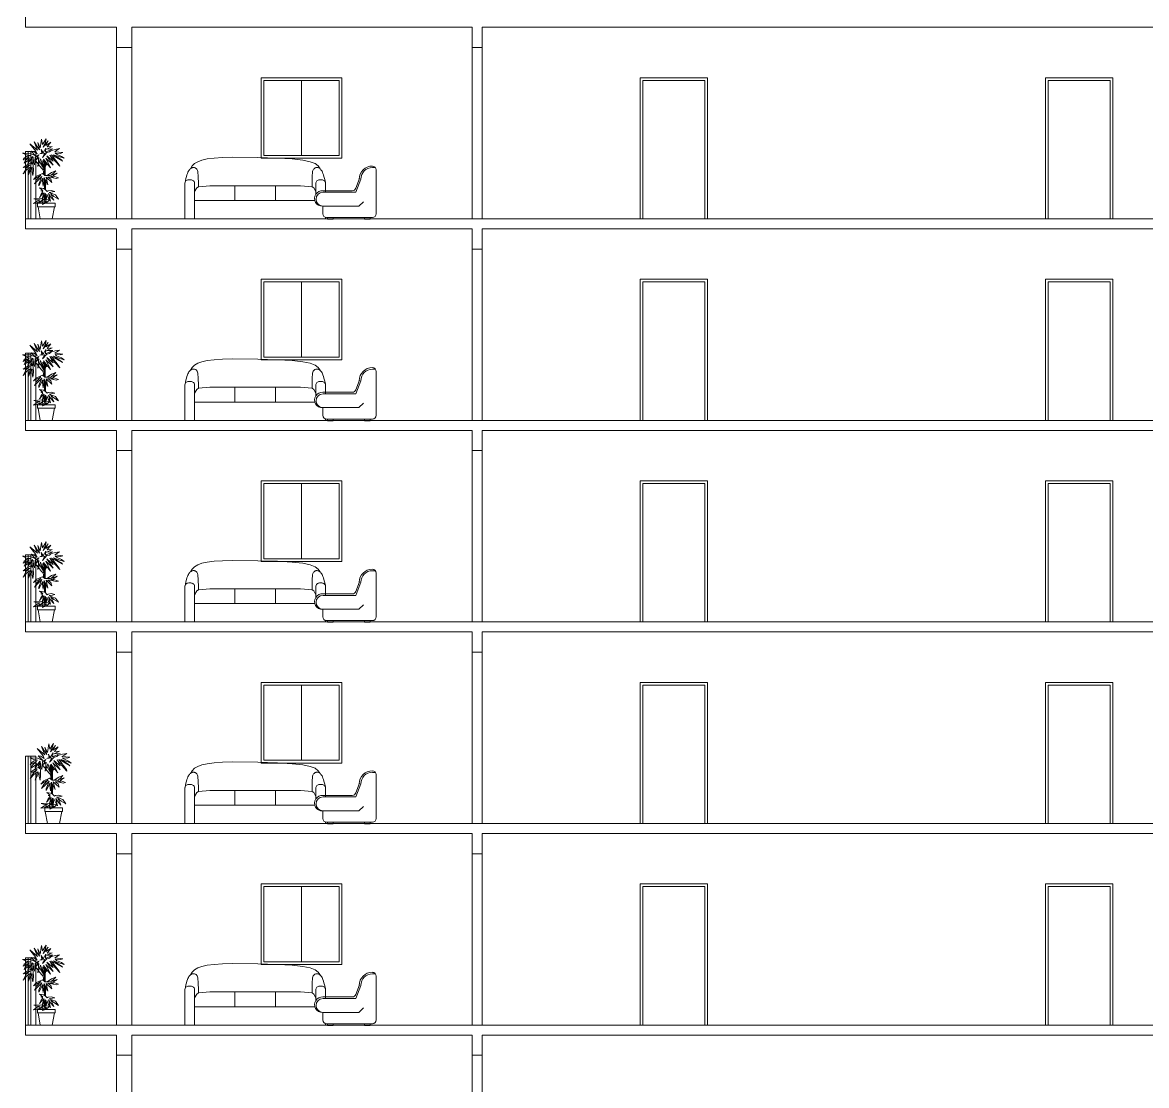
# Model space of a CAD drawing. Header units: inches. Extents: x 1090 to 1325, y 2 to 154.
# Drawn here: x 1228.19 to 1244.92, y 122.31 to 138.13 of the extents above; entities that cross this region are included whole.
import ezdxf

# ---------------------------------------------------------------- set-up
doc = ezdxf.new("R2010")
doc.units = ezdxf.units.IN
doc.header["$MEASUREMENT"] = 0
for name, color, linetype, lineweight in [('elev 1', 252, 'Continuous', 9), ('FUR', 250, 'Continuous', 9), ('walls', 250, 'Continuous', 18)]:
    doc.layers.add(name, color=color, linetype=linetype, lineweight=lineweight)
doc.layers.add('TREE', color=104, linetype='Continuous', lineweight=5, transparency=0.2)

msp = doc.modelspace()

# ---------------------------------------------------------------- linework, layer by layer
at = {"layer": 'elev 1'}
for p, q in [((1232.345, 137.273), (1232.345, 136.153)), ((1228.276, 136.213), (1228.276, 135.213)), ((1228.316, 136.213), (1228.316, 135.213)), ((1232.345, 134.273), (1232.345, 133.153)), ((1228.276, 133.213), (1228.276, 132.213)), ((1228.316, 133.213), (1228.316, 132.213)), ((1232.345, 131.273), (1232.345, 130.153)), ((1228.276, 130.213), (1228.276, 129.213)), ((1228.316, 130.213), (1228.316, 129.213)), ((1232.345, 128.273), (1232.345, 127.153)), ((1228.276, 127.213), (1228.276, 126.213)), ((1228.316, 127.213), (1228.316, 126.213)), ((1232.345, 125.273), (1232.345, 124.153)), ((1228.276, 124.213), (1228.276, 123.213)), ((1228.316, 124.213), (1228.316, 123.213))]:
    msp.add_line(p, q, dxfattribs=at)
for points in [[(1231.745, 136.113), (1231.745, 137.313), (1232.945, 137.313), (1232.945, 136.113)], [(1231.785, 136.153), (1231.785, 137.273), (1232.905, 137.273), (1232.905, 136.153)], [(1231.745, 133.113), (1231.745, 134.313), (1232.945, 134.313), (1232.945, 133.113)], [(1231.785, 133.153), (1231.785, 134.273), (1232.905, 134.273), (1232.905, 133.153)], [(1231.745, 130.113), (1231.745, 131.313), (1232.945, 131.313), (1232.945, 130.113)], [(1231.785, 130.153), (1231.785, 131.273), (1232.905, 131.273), (1232.905, 130.153)], [(1231.745, 127.113), (1231.745, 128.313), (1232.945, 128.313), (1232.945, 127.113)], [(1231.785, 127.153), (1231.785, 128.273), (1232.905, 128.273), (1232.905, 127.153)], [(1231.745, 124.113), (1231.745, 125.313), (1232.945, 125.313), (1232.945, 124.113)], [(1231.785, 124.153), (1231.785, 125.273), (1232.905, 125.273), (1232.905, 124.153)]]:
    msp.add_lwpolyline(points, close=True, dxfattribs=at)
for points in [[(1237.386, 135.213), (1237.386, 137.313), (1238.386, 137.313), (1238.386, 135.213)], [(1237.426, 135.213), (1237.426, 137.273), (1238.346, 137.273), (1238.346, 135.213)], [(1243.419, 135.213), (1243.419, 137.313), (1244.419, 137.313), (1244.419, 135.213)], [(1243.459, 135.213), (1243.459, 137.273), (1244.379, 137.273), (1244.379, 135.213)], [(1237.386, 132.213), (1237.386, 134.313), (1238.386, 134.313), (1238.386, 132.213)], [(1237.426, 132.213), (1237.426, 134.273), (1238.346, 134.273), (1238.346, 132.213)], [(1243.419, 132.213), (1243.419, 134.313), (1244.419, 134.313), (1244.419, 132.213)], [(1243.459, 132.213), (1243.459, 134.273), (1244.379, 134.273), (1244.379, 132.213)], [(1237.386, 129.213), (1237.386, 131.313), (1238.386, 131.313), (1238.386, 129.213)], [(1243.419, 129.213), (1243.419, 131.313), (1244.419, 131.313), (1244.419, 129.213)], [(1237.426, 129.213), (1237.426, 131.273), (1238.346, 131.273), (1238.346, 129.213)], [(1243.459, 129.213), (1243.459, 131.273), (1244.379, 131.273), (1244.379, 129.213)], [(1237.386, 126.213), (1237.386, 128.313), (1238.386, 128.313), (1238.386, 126.213)], [(1243.419, 126.213), (1243.419, 128.313), (1244.419, 128.313), (1244.419, 126.213)], [(1237.426, 126.213), (1237.426, 128.273), (1238.346, 128.273), (1238.346, 126.213)], [(1243.459, 126.213), (1243.459, 128.273), (1244.379, 128.273), (1244.379, 126.213)], [(1237.386, 123.213), (1237.386, 125.313), (1238.386, 125.313), (1238.386, 123.213)], [(1243.419, 123.213), (1243.419, 125.313), (1244.419, 125.313), (1244.419, 123.213)], [(1237.426, 123.213), (1237.426, 125.273), (1238.346, 125.273), (1238.346, 123.213)], [(1243.459, 123.213), (1243.459, 125.273), (1244.379, 125.273), (1244.379, 123.213)]]:
    msp.add_lwpolyline(points, dxfattribs=at)
at = {"layer": 'FUR'}
for p, q in [((1233.4, 135.974), (1233.446, 135.974)), ((1233.457, 135.289), (1233.457, 135.94)), ((1233.154, 135.668), (1233.207, 135.811)), ((1233.156, 135.608), (1233.228, 135.803)), ((1232.666, 135.631), (1233.1, 135.631)), ((1232.666, 135.608), (1233.156, 135.608)), ((1232.662, 135.402), (1232.662, 135.289)), ((1232.666, 135.402), (1233.199, 135.402)), ((1233.199, 135.402), (1233.271, 135.467)), ((1232.72, 135.232), (1233.4, 135.232)), ((1232.731, 135.232), (1232.731, 135.207)), ((1232.731, 135.207), (1232.817, 135.207)), ((1232.817, 135.232), (1232.817, 135.207)), ((1233.283, 135.232), (1233.283, 135.207)), ((1233.283, 135.207), (1233.369, 135.207)), ((1233.369, 135.232), (1233.369, 135.207)), ((1233.4, 132.974), (1233.446, 132.974)), ((1233.457, 132.289), (1233.457, 132.94)), ((1233.154, 132.668), (1233.207, 132.811)), ((1233.156, 132.608), (1233.228, 132.803)), ((1232.666, 132.631), (1233.1, 132.631)), ((1232.666, 132.608), (1233.156, 132.608)), ((1232.662, 132.402), (1232.662, 132.289)), ((1232.666, 132.402), (1233.199, 132.402)), ((1233.199, 132.402), (1233.271, 132.467)), ((1232.72, 132.232), (1233.4, 132.232)), ((1232.731, 132.232), (1232.731, 132.207)), ((1232.731, 132.207), (1232.817, 132.207)), ((1232.817, 132.232), (1232.817, 132.207)), ((1233.283, 132.232), (1233.283, 132.207)), ((1233.283, 132.207), (1233.369, 132.207)), ((1233.369, 132.232), (1233.369, 132.207)), ((1233.4, 129.974), (1233.446, 129.974)), ((1233.154, 129.668), (1233.207, 129.811)), ((1233.156, 129.608), (1233.228, 129.803)), ((1233.457, 129.289), (1233.457, 129.94)), ((1232.666, 129.631), (1233.1, 129.631)), ((1232.666, 129.608), (1233.156, 129.608)), ((1233.199, 129.402), (1233.271, 129.467)), ((1232.662, 129.402), (1232.662, 129.289)), ((1232.666, 129.402), (1233.199, 129.402)), ((1232.72, 129.232), (1233.4, 129.232)), ((1232.731, 129.232), (1232.731, 129.207)), ((1232.731, 129.207), (1232.817, 129.207)), ((1232.817, 129.232), (1232.817, 129.207)), ((1233.283, 129.232), (1233.283, 129.207)), ((1233.283, 129.207), (1233.369, 129.207)), ((1233.369, 129.232), (1233.369, 129.207)), ((1233.4, 126.974), (1233.446, 126.974)), ((1233.154, 126.668), (1233.207, 126.811)), ((1233.156, 126.608), (1233.228, 126.803)), ((1233.457, 126.289), (1233.457, 126.94)), ((1232.666, 126.631), (1233.1, 126.631)), ((1232.666, 126.608), (1233.156, 126.608)), ((1233.199, 126.402), (1233.271, 126.467)), ((1232.662, 126.402), (1232.662, 126.289)), ((1232.666, 126.402), (1233.199, 126.402)), ((1232.72, 126.232), (1233.4, 126.232)), ((1232.731, 126.232), (1232.731, 126.207)), ((1232.731, 126.207), (1232.817, 126.207)), ((1232.817, 126.232), (1232.817, 126.207)), ((1233.283, 126.232), (1233.283, 126.207)), ((1233.283, 126.207), (1233.369, 126.207)), ((1233.369, 126.232), (1233.369, 126.207)), ((1233.4, 123.974), (1233.446, 123.974)), ((1233.154, 123.668), (1233.207, 123.811)), ((1233.156, 123.608), (1233.228, 123.803)), ((1233.457, 123.289), (1233.457, 123.94)), ((1232.666, 123.631), (1233.1, 123.631)), ((1232.666, 123.608), (1233.156, 123.608)), ((1233.199, 123.402), (1233.271, 123.467)), ((1232.662, 123.402), (1232.662, 123.289)), ((1232.666, 123.402), (1233.199, 123.402)), ((1232.72, 123.232), (1233.4, 123.232)), ((1232.731, 123.232), (1232.731, 123.207)), ((1232.731, 123.207), (1232.817, 123.207)), ((1232.817, 123.232), (1232.817, 123.207)), ((1233.283, 123.232), (1233.283, 123.207)), ((1233.283, 123.207), (1233.369, 123.207)), ((1233.369, 123.232), (1233.369, 123.207))]:
    msp.add_line(p, q, dxfattribs=at)
for points in [[(1230.692, 135.958), (1230.719, 135.999), (1230.755, 136.034), (1230.802, 136.062), (1230.864, 136.085), (1230.944, 136.103), (1231.046, 136.115), (1231.171, 136.124), (1231.325, 136.129)], [(1232.622, 135.958), (1232.594, 135.999), (1232.549, 136.034), (1232.477, 136.062), (1232.367, 136.085), (1232.208, 136.103), (1231.989, 136.115), (1231.698, 136.124), (1231.325, 136.129)], [(1230.609, 135.736), (1230.618, 135.777), (1230.627, 135.812), (1230.634, 135.842), (1230.642, 135.867), (1230.649, 135.889), (1230.656, 135.906), (1230.664, 135.921), (1230.671, 135.933), (1230.679, 135.943), (1230.686, 135.952), (1230.694, 135.959), (1230.702, 135.965), (1230.71, 135.97), (1230.718, 135.973), (1230.726, 135.975), (1230.733, 135.976), (1230.741, 135.976), (1230.749, 135.976), (1230.756, 135.974), (1230.763, 135.972), (1230.77, 135.968), (1230.776, 135.964), (1230.782, 135.958), (1230.788, 135.952), (1230.793, 135.943), (1230.798, 135.932), (1230.802, 135.916), (1230.805, 135.893), (1230.808, 135.86), (1230.81, 135.817), (1230.811, 135.761), (1230.812, 135.69)], [(1232.705, 135.736), (1232.696, 135.777), (1232.688, 135.812), (1232.68, 135.842), (1232.673, 135.867), (1232.665, 135.889), (1232.658, 135.906), (1232.651, 135.921), (1232.643, 135.933), (1232.636, 135.943), (1232.628, 135.952), (1232.62, 135.959), (1232.613, 135.965), (1232.605, 135.97), (1232.597, 135.973), (1232.589, 135.975), (1232.581, 135.976), (1232.573, 135.976), (1232.566, 135.976), (1232.558, 135.974), (1232.551, 135.972), (1232.545, 135.968), (1232.538, 135.964), (1232.532, 135.958), (1232.526, 135.952), (1232.521, 135.943), (1232.517, 135.932), (1232.512, 135.916), (1232.509, 135.893), (1232.506, 135.86), (1232.504, 135.817), (1232.503, 135.761), (1232.503, 135.69)], [(1230.756, 135.617), (1230.787, 135.674), (1230.812, 135.69), (1230.983, 135.705), (1231.493, 135.705)], [(1231.356, 135.705), (1231.356, 135.485)], [(1231.493, 135.705), (1231.959, 135.705), (1231.959, 135.485)], [(1232.559, 135.617), (1232.527, 135.674), (1232.503, 135.69), (1232.332, 135.705), (1231.959, 135.705)], [(1230.756, 135.485), (1232.544, 135.485)], [(1230.609, 135.213), (1232.705, 135.213)], [(1232.705, 135.213), (1232.705, 135.234)], [(1230.692, 132.958), (1230.719, 132.999), (1230.755, 133.034), (1230.802, 133.062), (1230.864, 133.085), (1230.944, 133.103), (1231.046, 133.115), (1231.171, 133.124), (1231.325, 133.129)], [(1232.622, 132.958), (1232.594, 132.999), (1232.549, 133.034), (1232.477, 133.062), (1232.367, 133.085), (1232.208, 133.103), (1231.989, 133.115), (1231.698, 133.124), (1231.325, 133.129)], [(1230.609, 132.736), (1230.618, 132.777), (1230.627, 132.812), (1230.634, 132.842), (1230.642, 132.867), (1230.649, 132.889), (1230.656, 132.906), (1230.664, 132.921), (1230.671, 132.933), (1230.679, 132.943), (1230.686, 132.952), (1230.694, 132.959), (1230.702, 132.965), (1230.71, 132.97), (1230.718, 132.973), (1230.726, 132.975), (1230.733, 132.976), (1230.741, 132.976), (1230.749, 132.976), (1230.756, 132.974), (1230.763, 132.972), (1230.77, 132.968), (1230.776, 132.964), (1230.782, 132.958), (1230.788, 132.952), (1230.793, 132.943), (1230.798, 132.932), (1230.802, 132.916), (1230.805, 132.893), (1230.808, 132.86), (1230.81, 132.817), (1230.811, 132.761), (1230.812, 132.69)], [(1232.705, 132.736), (1232.696, 132.777), (1232.688, 132.812), (1232.68, 132.842), (1232.673, 132.867), (1232.665, 132.889), (1232.658, 132.906), (1232.651, 132.921), (1232.643, 132.933), (1232.636, 132.943), (1232.628, 132.952), (1232.62, 132.959), (1232.613, 132.965), (1232.605, 132.97), (1232.597, 132.973), (1232.589, 132.975), (1232.581, 132.976), (1232.573, 132.976), (1232.566, 132.976), (1232.558, 132.974), (1232.551, 132.972), (1232.545, 132.968), (1232.538, 132.964), (1232.532, 132.958), (1232.526, 132.952), (1232.521, 132.943), (1232.517, 132.932), (1232.512, 132.916), (1232.509, 132.893), (1232.506, 132.86), (1232.504, 132.817), (1232.503, 132.761), (1232.503, 132.69)], [(1230.756, 132.617), (1230.787, 132.674), (1230.812, 132.69), (1230.983, 132.705), (1231.493, 132.705)], [(1231.356, 132.705), (1231.356, 132.485)], [(1231.493, 132.705), (1231.959, 132.705), (1231.959, 132.485)], [(1232.559, 132.617), (1232.527, 132.674), (1232.503, 132.69), (1232.332, 132.705), (1231.959, 132.705)], [(1230.756, 132.485), (1232.544, 132.485)], [(1230.609, 132.213), (1232.705, 132.213)], [(1232.705, 132.213), (1232.705, 132.234)], [(1230.609, 129.736), (1230.618, 129.777), (1230.627, 129.812), (1230.634, 129.842), (1230.642, 129.867), (1230.649, 129.889), (1230.656, 129.906), (1230.664, 129.921), (1230.671, 129.933), (1230.679, 129.943), (1230.686, 129.952), (1230.694, 129.959), (1230.702, 129.965), (1230.71, 129.97), (1230.718, 129.973), (1230.726, 129.975), (1230.733, 129.976), (1230.741, 129.976), (1230.749, 129.976), (1230.756, 129.974), (1230.763, 129.972), (1230.77, 129.968), (1230.776, 129.964), (1230.782, 129.958), (1230.788, 129.952), (1230.793, 129.943), (1230.798, 129.932), (1230.802, 129.916), (1230.805, 129.893), (1230.808, 129.86), (1230.81, 129.817), (1230.811, 129.761), (1230.812, 129.69)], [(1230.692, 129.958), (1230.719, 129.999), (1230.755, 130.034), (1230.802, 130.062), (1230.864, 130.085), (1230.944, 130.103), (1231.046, 130.115), (1231.171, 130.124), (1231.325, 130.129)], [(1232.622, 129.958), (1232.594, 129.999), (1232.549, 130.034), (1232.477, 130.062), (1232.367, 130.085), (1232.208, 130.103), (1231.989, 130.115), (1231.698, 130.124), (1231.325, 130.129)], [(1232.705, 129.736), (1232.696, 129.777), (1232.688, 129.812), (1232.68, 129.842), (1232.673, 129.867), (1232.665, 129.889), (1232.658, 129.906), (1232.651, 129.921), (1232.643, 129.933), (1232.636, 129.943), (1232.628, 129.952), (1232.62, 129.959), (1232.613, 129.965), (1232.605, 129.97), (1232.597, 129.973), (1232.589, 129.975), (1232.581, 129.976), (1232.573, 129.976), (1232.566, 129.976), (1232.558, 129.974), (1232.551, 129.972), (1232.545, 129.968), (1232.538, 129.964), (1232.532, 129.958), (1232.526, 129.952), (1232.521, 129.943), (1232.517, 129.932), (1232.512, 129.916), (1232.509, 129.893), (1232.506, 129.86), (1232.504, 129.817), (1232.503, 129.761), (1232.503, 129.69)], [(1230.756, 129.617), (1230.787, 129.674), (1230.812, 129.69), (1230.983, 129.705), (1231.493, 129.705)], [(1231.356, 129.705), (1231.356, 129.485)], [(1231.493, 129.705), (1231.959, 129.705), (1231.959, 129.485)], [(1232.559, 129.617), (1232.527, 129.674), (1232.503, 129.69), (1232.332, 129.705), (1231.959, 129.705)], [(1230.756, 129.485), (1232.544, 129.485)], [(1230.609, 129.213), (1232.705, 129.213)], [(1232.705, 129.213), (1232.705, 129.234)], [(1230.692, 126.958), (1230.719, 126.999), (1230.755, 127.034), (1230.802, 127.062), (1230.864, 127.085), (1230.944, 127.103), (1231.046, 127.115), (1231.171, 127.124), (1231.325, 127.129)], [(1232.622, 126.958), (1232.594, 126.999), (1232.549, 127.034), (1232.477, 127.062), (1232.367, 127.085), (1232.208, 127.103), (1231.989, 127.115), (1231.698, 127.124), (1231.325, 127.129)], [(1230.609, 126.736), (1230.618, 126.777), (1230.627, 126.812), (1230.634, 126.842), (1230.642, 126.867), (1230.649, 126.889), (1230.656, 126.906), (1230.664, 126.921), (1230.671, 126.933), (1230.679, 126.943), (1230.686, 126.952), (1230.694, 126.959), (1230.702, 126.965), (1230.71, 126.97), (1230.718, 126.973), (1230.726, 126.975), (1230.733, 126.976), (1230.741, 126.976), (1230.749, 126.976), (1230.756, 126.974), (1230.763, 126.972), (1230.77, 126.968), (1230.776, 126.964), (1230.782, 126.958), (1230.788, 126.952), (1230.793, 126.943), (1230.798, 126.932), (1230.802, 126.916), (1230.805, 126.893), (1230.808, 126.86), (1230.81, 126.817), (1230.811, 126.761), (1230.812, 126.69)], [(1232.705, 126.736), (1232.696, 126.777), (1232.688, 126.812), (1232.68, 126.842), (1232.673, 126.867), (1232.665, 126.889), (1232.658, 126.906), (1232.651, 126.921), (1232.643, 126.933), (1232.636, 126.943), (1232.628, 126.952), (1232.62, 126.959), (1232.613, 126.965), (1232.605, 126.97), (1232.597, 126.973), (1232.589, 126.975), (1232.581, 126.976), (1232.573, 126.976), (1232.566, 126.976), (1232.558, 126.974), (1232.551, 126.972), (1232.545, 126.968), (1232.538, 126.964), (1232.532, 126.958), (1232.526, 126.952), (1232.521, 126.943), (1232.517, 126.932), (1232.512, 126.916), (1232.509, 126.893), (1232.506, 126.86), (1232.504, 126.817), (1232.503, 126.761), (1232.503, 126.69)], [(1230.756, 126.617), (1230.787, 126.674), (1230.812, 126.69), (1230.983, 126.705), (1231.493, 126.705)], [(1231.356, 126.705), (1231.356, 126.485)], [(1231.493, 126.705), (1231.959, 126.705), (1231.959, 126.485)], [(1232.559, 126.617), (1232.527, 126.674), (1232.503, 126.69), (1232.332, 126.705), (1231.959, 126.705)], [(1230.756, 126.485), (1232.544, 126.485)], [(1230.609, 126.213), (1232.705, 126.213)], [(1232.705, 126.213), (1232.705, 126.234)], [(1230.692, 123.958), (1230.719, 123.999), (1230.755, 124.034), (1230.802, 124.062), (1230.864, 124.085), (1230.944, 124.103), (1231.046, 124.115), (1231.171, 124.124), (1231.325, 124.129)], [(1232.622, 123.958), (1232.594, 123.999), (1232.549, 124.034), (1232.477, 124.062), (1232.367, 124.085), (1232.208, 124.103), (1231.989, 124.115), (1231.698, 124.124), (1231.325, 124.129)], [(1230.609, 123.736), (1230.618, 123.777), (1230.627, 123.812), (1230.634, 123.842), (1230.642, 123.867), (1230.649, 123.889), (1230.656, 123.906), (1230.664, 123.921), (1230.671, 123.933), (1230.679, 123.943), (1230.686, 123.952), (1230.694, 123.959), (1230.702, 123.965), (1230.71, 123.97), (1230.718, 123.973), (1230.726, 123.975), (1230.733, 123.976), (1230.741, 123.976), (1230.749, 123.976), (1230.756, 123.974), (1230.763, 123.972), (1230.77, 123.968), (1230.776, 123.964), (1230.782, 123.958), (1230.788, 123.952), (1230.793, 123.943), (1230.798, 123.932), (1230.802, 123.916), (1230.805, 123.893), (1230.808, 123.86), (1230.81, 123.817), (1230.811, 123.761), (1230.812, 123.69)], [(1232.705, 123.736), (1232.696, 123.777), (1232.688, 123.812), (1232.68, 123.842), (1232.673, 123.867), (1232.665, 123.889), (1232.658, 123.906), (1232.651, 123.921), (1232.643, 123.933), (1232.636, 123.943), (1232.628, 123.952), (1232.62, 123.959), (1232.613, 123.965), (1232.605, 123.97), (1232.597, 123.973), (1232.589, 123.975), (1232.581, 123.976), (1232.573, 123.976), (1232.566, 123.976), (1232.558, 123.974), (1232.551, 123.972), (1232.545, 123.968), (1232.538, 123.964), (1232.532, 123.958), (1232.526, 123.952), (1232.521, 123.943), (1232.517, 123.932), (1232.512, 123.916), (1232.509, 123.893), (1232.506, 123.86), (1232.504, 123.817), (1232.503, 123.761), (1232.503, 123.69)], [(1230.756, 123.617), (1230.787, 123.674), (1230.812, 123.69), (1230.983, 123.705), (1231.493, 123.705)], [(1231.356, 123.705), (1231.356, 123.485)], [(1231.493, 123.705), (1231.959, 123.705), (1231.959, 123.485)], [(1232.559, 123.617), (1232.527, 123.674), (1232.503, 123.69), (1232.332, 123.705), (1231.959, 123.705)], [(1230.756, 123.485), (1232.544, 123.485)], [(1230.609, 123.213), (1232.705, 123.213)], [(1232.705, 123.213), (1232.705, 123.234)]]:
    msp.add_lwpolyline(points, dxfattribs=at)
for points in [[(1230.609, 135.213), (1230.609, 135.736, -0.414214), (1230.667, 135.793), (1230.699, 135.793, -0.414214), (1230.756, 135.736), (1230.756, 135.213)], [(1232.705, 135.608), (1232.705, 135.736, 0.414214), (1232.648, 135.793), (1232.616, 135.793, 0.414214), (1232.559, 135.736), (1232.559, 135.58)], [(1230.609, 132.213), (1230.609, 132.736, -0.414214), (1230.667, 132.793), (1230.699, 132.793, -0.414214), (1230.756, 132.736), (1230.756, 132.213)], [(1232.705, 132.608), (1232.705, 132.736, 0.414214), (1232.648, 132.793), (1232.616, 132.793, 0.414214), (1232.559, 132.736), (1232.559, 132.58)], [(1230.609, 129.213), (1230.609, 129.736, -0.414214), (1230.667, 129.793), (1230.699, 129.793, -0.414214), (1230.756, 129.736), (1230.756, 129.213)], [(1232.705, 129.608), (1232.705, 129.736, 0.414214), (1232.648, 129.793), (1232.616, 129.793, 0.414214), (1232.559, 129.736), (1232.559, 129.58)], [(1230.609, 126.213), (1230.609, 126.736, -0.414214), (1230.667, 126.793), (1230.699, 126.793, -0.414214), (1230.756, 126.736), (1230.756, 126.213)], [(1232.705, 126.608), (1232.705, 126.736, 0.414214), (1232.648, 126.793), (1232.616, 126.793, 0.414214), (1232.559, 126.736), (1232.559, 126.58)], [(1230.609, 123.213), (1230.609, 123.736, -0.414214), (1230.667, 123.793), (1230.699, 123.793, -0.414214), (1230.756, 123.736), (1230.756, 123.213)], [(1232.705, 123.608), (1232.705, 123.736, 0.414214), (1232.648, 123.793), (1232.616, 123.793, 0.414214), (1232.559, 123.736), (1232.559, 123.58)]]:
    msp.add_lwpolyline(points, format="xyb", dxfattribs=at)
for centre, radius, start, end in [((1233.4, 135.803), 0.195, 90, 180), ((1233.4, 135.94), 0.0573, 0, 90), ((1233.4, 135.803), 0.172, 90, 180), ((1233.1, 135.688), 0.0573, 270, 339.5892), ((1232.654, 135.516), 0.115, 84.472, 273.9763), ((1232.666, 135.505), 0.103, 90, 270), ((1232.72, 135.289), 0.0573, 180, 270), ((1233.4, 135.289), 0.0573, 270, 0), ((1233.4, 132.803), 0.195, 90, 180), ((1233.4, 132.94), 0.0573, 0, 90), ((1233.4, 132.803), 0.172, 90, 180), ((1233.1, 132.688), 0.0573, 270, 339.5892), ((1232.654, 132.516), 0.115, 84.472, 273.9763), ((1232.666, 132.505), 0.103, 90, 270), ((1232.72, 132.289), 0.0573, 180, 270), ((1233.4, 132.289), 0.0573, 270, 0), ((1233.4, 129.803), 0.195, 90, 180), ((1233.4, 129.803), 0.172, 90, 180), ((1233.4, 129.94), 0.0573, 0, 90), ((1233.1, 129.688), 0.0573, 270, 339.5892), ((1232.654, 129.516), 0.115, 84.472, 273.9763), ((1232.666, 129.505), 0.103, 90, 270), ((1232.72, 129.289), 0.0573, 180, 270), ((1233.4, 129.289), 0.0573, 270, 0), ((1233.4, 126.803), 0.195, 90, 180), ((1233.4, 126.803), 0.172, 90, 180), ((1233.4, 126.94), 0.0573, 0, 90), ((1232.654, 126.516), 0.115, 84.472, 273.9763), ((1233.1, 126.688), 0.0573, 270, 339.5892), ((1232.666, 126.505), 0.103, 90, 270), ((1232.72, 126.289), 0.0573, 180, 270), ((1233.4, 126.289), 0.0573, 270, 0), ((1233.4, 123.803), 0.195, 90, 180), ((1233.4, 123.803), 0.172, 90, 180), ((1233.4, 123.94), 0.0573, 0, 90), ((1232.654, 123.516), 0.115, 84.472, 273.9763), ((1233.1, 123.688), 0.0573, 270, 339.5892), ((1232.666, 123.505), 0.103, 90, 270), ((1232.72, 123.289), 0.0573, 180, 270), ((1233.4, 123.289), 0.0573, 270, 0)]:
    msp.add_arc(centre, radius, start, end, dxfattribs=at)
at = {"layer": 'TREE'}
for points in [[(1228.524, 136.19), (1228.45, 136.181), (1228.484, 136.195), (1228.472, 136.246), (1228.5, 136.197), (1228.541, 136.266), (1228.534, 136.205), (1228.647, 136.254), (1228.557, 136.251), (1228.638, 136.29), (1228.562, 136.284), (1228.618, 136.353), (1228.54, 136.306), (1228.577, 136.373), (1228.501, 136.277), (1228.534, 136.353), (1228.548, 136.404), (1228.492, 136.318), (1228.479, 136.396), (1228.459, 136.269), (1228.42, 136.349), (1228.447, 136.238), (1228.423, 136.273), (1228.367, 136.357), (1228.419, 136.234), (1228.302, 136.33), (1228.394, 136.218), (1228.41, 136.179), (1228.361, 136.213), (1228.321, 136.22), (1228.39, 136.152), (1228.311, 136.187), (1228.218, 136.19), (1228.194, 136.19), (1228.253, 136.164), (1228.307, 136.156), (1228.263, 136.147), (1228.221, 136.117), (1228.202, 136.089), (1228.255, 136.117), (1228.294, 136.135), (1228.233, 136.075), (1228.22, 136.042), (1228.283, 136.088), (1228.3, 136.108), (1228.283, 136.074), (1228.273, 136.036), (1228.343, 136.14), (1228.323, 136.077), (1228.333, 136.026), (1228.342, 136.052), (1228.346, 136.062), (1228.351, 136.133), (1228.36, 136.05), (1228.374, 136.017), (1228.383, 136.129), (1228.435, 136.165), (1228.395, 136.089), (1228.438, 136.127), (1228.422, 135.992), (1228.463, 136.103), (1228.501, 135.98), (1228.499, 136.081), (1228.554, 136.011), (1228.508, 136.098), (1228.61, 135.969), (1228.539, 136.115), (1228.649, 136.011), (1228.555, 136.15), (1228.648, 136.07), (1228.601, 136.162), (1228.637, 136.118), (1228.748, 135.994), (1228.739, 136.014), (1228.626, 136.163), (1228.791, 136.073), (1228.772, 136.09), (1228.721, 136.124), (1228.656, 136.167), (1228.748, 136.134), (1228.812, 136.113), (1228.772, 136.142), (1228.702, 136.175), (1228.682, 136.191), (1228.754, 136.187), (1228.792, 136.198), (1228.673, 136.212), (1228.705, 136.232), (1228.744, 136.257), (1228.679, 136.246), (1228.614, 136.226), (1228.597, 136.208), (1228.558, 136.2), (1228.49, 136.127)], [(1228.353, 136.005), (1228.342, 136.052), (1228.333, 136.026), (1228.328, 136.05), (1228.28, 136.026), (1228.204, 135.975), (1228.245, 135.979), (1228.305, 136.014), (1228.253, 135.973), (1228.203, 135.881), (1228.261, 135.946), (1228.317, 135.984), (1228.293, 135.934), (1228.277, 135.856), (1228.31, 135.926), (1228.336, 135.974), (1228.336, 135.911), (1228.349, 135.857), (1228.356, 135.931)], [(1228.708, 135.892), (1228.616, 135.861), (1228.645, 135.883), (1228.688, 135.926), (1228.627, 135.902), (1228.559, 135.857), (1228.599, 135.857), (1228.657, 135.833), (1228.606, 135.833), (1228.693, 135.813), (1228.728, 135.821), (1228.646, 135.851)], [(1228.64, 135.612), (1228.675, 135.62), (1228.619, 135.634), (1228.577, 135.628), (1228.561, 135.618), (1228.533, 135.649), (1228.505, 135.663), (1228.447, 135.672), (1228.498, 135.635), (1228.467, 135.631), (1228.498, 135.618), (1228.465, 135.571), (1228.445, 135.532), (1228.484, 135.574), (1228.516, 135.601), (1228.502, 135.565), (1228.486, 135.514), (1228.489, 135.512), (1228.528, 135.579), (1228.537, 135.59), (1228.535, 135.554), (1228.545, 135.492), (1228.554, 135.58), (1228.578, 135.528), (1228.609, 135.476), (1228.582, 135.587), (1228.613, 135.542), (1228.658, 135.488), (1228.636, 135.542), (1228.614, 135.584), (1228.662, 135.546), (1228.73, 135.505), (1228.685, 135.568), (1228.63, 135.588), (1228.592, 135.605)], [(1228.595, 135.493), (1228.546, 135.5), (1228.545, 135.492), (1228.543, 135.501), (1228.522, 135.485), (1228.481, 135.516), (1228.365, 135.51), (1228.417, 135.495), (1228.458, 135.495), (1228.412, 135.477), (1228.36, 135.439), (1228.407, 135.447), (1228.454, 135.476), (1228.449, 135.45), (1228.494, 135.496), (1228.491, 135.48), (1228.482, 135.45), (1228.527, 135.476), (1228.55, 135.475), (1228.494, 135.427), (1228.538, 135.446), (1228.567, 135.464)], [(1228.68, 135.446), (1228.538, 135.446), (1228.494, 135.427), (1228.517, 135.446), (1228.417, 135.446), (1228.417, 135.393), (1228.68, 135.393)], [(1228.671, 135.393), (1228.425, 135.393), (1228.459, 135.213), (1228.637, 135.213)], [(1228.524, 133.19), (1228.45, 133.181), (1228.484, 133.195), (1228.472, 133.246), (1228.5, 133.197), (1228.541, 133.266), (1228.534, 133.205), (1228.647, 133.254), (1228.557, 133.251), (1228.638, 133.29), (1228.562, 133.284), (1228.618, 133.353), (1228.54, 133.306), (1228.577, 133.373), (1228.501, 133.277), (1228.534, 133.353), (1228.548, 133.404), (1228.492, 133.318), (1228.479, 133.396), (1228.459, 133.269), (1228.42, 133.349), (1228.447, 133.238), (1228.423, 133.273), (1228.367, 133.357), (1228.419, 133.234), (1228.302, 133.33), (1228.394, 133.218), (1228.41, 133.179), (1228.361, 133.213), (1228.321, 133.22), (1228.39, 133.152), (1228.311, 133.187), (1228.218, 133.19), (1228.194, 133.19), (1228.253, 133.164), (1228.307, 133.156), (1228.263, 133.147), (1228.221, 133.117), (1228.202, 133.089), (1228.255, 133.117), (1228.294, 133.135), (1228.233, 133.075), (1228.22, 133.042), (1228.283, 133.088), (1228.3, 133.108), (1228.283, 133.074), (1228.273, 133.036), (1228.343, 133.14), (1228.323, 133.077), (1228.333, 133.026), (1228.342, 133.052), (1228.346, 133.062), (1228.351, 133.133), (1228.36, 133.05), (1228.374, 133.017), (1228.383, 133.129), (1228.435, 133.165), (1228.395, 133.089), (1228.438, 133.127), (1228.422, 132.992), (1228.463, 133.103), (1228.501, 132.98), (1228.499, 133.081), (1228.554, 133.011), (1228.508, 133.098), (1228.61, 132.969), (1228.539, 133.115), (1228.649, 133.011), (1228.555, 133.15), (1228.648, 133.07), (1228.601, 133.162), (1228.637, 133.118), (1228.748, 132.994), (1228.739, 133.014), (1228.626, 133.163), (1228.791, 133.073), (1228.772, 133.09), (1228.721, 133.124), (1228.656, 133.167), (1228.748, 133.134), (1228.812, 133.113), (1228.772, 133.142), (1228.702, 133.175), (1228.682, 133.191), (1228.754, 133.187), (1228.792, 133.198), (1228.673, 133.212), (1228.705, 133.232), (1228.744, 133.257), (1228.679, 133.246), (1228.614, 133.226), (1228.597, 133.208), (1228.558, 133.2), (1228.49, 133.127)], [(1228.353, 133.005), (1228.342, 133.052), (1228.333, 133.026), (1228.328, 133.05), (1228.28, 133.026), (1228.204, 132.975), (1228.245, 132.979), (1228.305, 133.014), (1228.253, 132.973), (1228.203, 132.881), (1228.261, 132.946), (1228.317, 132.984), (1228.293, 132.934), (1228.277, 132.856), (1228.31, 132.926), (1228.336, 132.974), (1228.336, 132.911), (1228.349, 132.857), (1228.356, 132.931)], [(1228.708, 132.892), (1228.616, 132.861), (1228.645, 132.883), (1228.688, 132.926), (1228.627, 132.902), (1228.559, 132.857), (1228.599, 132.857), (1228.657, 132.833), (1228.606, 132.833), (1228.693, 132.813), (1228.728, 132.821), (1228.646, 132.851)], [(1228.64, 132.612), (1228.675, 132.62), (1228.619, 132.634), (1228.577, 132.628), (1228.561, 132.618), (1228.533, 132.649), (1228.505, 132.663), (1228.447, 132.672), (1228.498, 132.635), (1228.467, 132.631), (1228.498, 132.618), (1228.465, 132.571), (1228.445, 132.532), (1228.484, 132.574), (1228.516, 132.601), (1228.502, 132.565), (1228.486, 132.514), (1228.489, 132.512), (1228.528, 132.579), (1228.537, 132.59), (1228.535, 132.554), (1228.545, 132.492), (1228.554, 132.58), (1228.578, 132.528), (1228.609, 132.476), (1228.582, 132.587), (1228.613, 132.542), (1228.658, 132.488), (1228.636, 132.542), (1228.614, 132.584), (1228.662, 132.546), (1228.73, 132.505), (1228.685, 132.568), (1228.63, 132.588), (1228.592, 132.605)], [(1228.595, 132.493), (1228.546, 132.5), (1228.545, 132.492), (1228.543, 132.501), (1228.522, 132.485), (1228.481, 132.516), (1228.365, 132.51), (1228.417, 132.495), (1228.458, 132.495), (1228.412, 132.477), (1228.36, 132.439), (1228.407, 132.447), (1228.454, 132.476), (1228.449, 132.45), (1228.494, 132.496), (1228.491, 132.48), (1228.482, 132.45), (1228.527, 132.476), (1228.55, 132.475), (1228.494, 132.427), (1228.538, 132.446), (1228.567, 132.464)], [(1228.68, 132.446), (1228.538, 132.446), (1228.494, 132.427), (1228.517, 132.446), (1228.417, 132.446), (1228.417, 132.393), (1228.68, 132.393)], [(1228.671, 132.393), (1228.425, 132.393), (1228.459, 132.213), (1228.637, 132.213)], [(1228.524, 130.19), (1228.45, 130.181), (1228.484, 130.195), (1228.472, 130.246), (1228.5, 130.197), (1228.541, 130.266), (1228.534, 130.205), (1228.647, 130.254), (1228.557, 130.251), (1228.638, 130.29), (1228.562, 130.284), (1228.618, 130.353), (1228.54, 130.306), (1228.577, 130.373), (1228.501, 130.277), (1228.534, 130.353), (1228.548, 130.404), (1228.492, 130.318), (1228.479, 130.396), (1228.459, 130.269), (1228.42, 130.349), (1228.447, 130.238), (1228.423, 130.273), (1228.367, 130.357), (1228.419, 130.234), (1228.302, 130.33), (1228.394, 130.218), (1228.41, 130.179), (1228.361, 130.213), (1228.321, 130.22), (1228.39, 130.152), (1228.311, 130.187), (1228.218, 130.19), (1228.194, 130.19), (1228.253, 130.164), (1228.307, 130.156), (1228.263, 130.147), (1228.221, 130.117), (1228.202, 130.089), (1228.255, 130.117), (1228.294, 130.135), (1228.233, 130.075), (1228.22, 130.042), (1228.283, 130.088), (1228.3, 130.108), (1228.283, 130.074), (1228.273, 130.036), (1228.343, 130.14), (1228.323, 130.077), (1228.333, 130.026), (1228.342, 130.052), (1228.346, 130.062), (1228.351, 130.133), (1228.36, 130.05), (1228.374, 130.017), (1228.383, 130.129), (1228.435, 130.165), (1228.395, 130.089), (1228.438, 130.127), (1228.422, 129.992), (1228.463, 130.103), (1228.501, 129.98), (1228.499, 130.081), (1228.554, 130.011), (1228.508, 130.098), (1228.61, 129.969), (1228.539, 130.115), (1228.649, 130.011), (1228.555, 130.15), (1228.648, 130.07), (1228.601, 130.162), (1228.637, 130.118), (1228.748, 129.994), (1228.739, 130.014), (1228.626, 130.163), (1228.791, 130.073), (1228.772, 130.09), (1228.721, 130.124), (1228.656, 130.167), (1228.748, 130.134), (1228.812, 130.113), (1228.772, 130.142), (1228.702, 130.175), (1228.682, 130.191), (1228.754, 130.187), (1228.792, 130.198), (1228.673, 130.212), (1228.705, 130.232), (1228.744, 130.257), (1228.679, 130.246), (1228.614, 130.226), (1228.597, 130.208), (1228.558, 130.2), (1228.49, 130.127)], [(1228.353, 130.005), (1228.342, 130.052), (1228.333, 130.026), (1228.328, 130.05), (1228.28, 130.026), (1228.204, 129.975), (1228.245, 129.979), (1228.305, 130.014), (1228.253, 129.973), (1228.203, 129.881), (1228.261, 129.946), (1228.317, 129.984), (1228.293, 129.934), (1228.277, 129.856), (1228.31, 129.926), (1228.336, 129.974), (1228.336, 129.911), (1228.349, 129.857), (1228.356, 129.931)], [(1228.708, 129.892), (1228.616, 129.861), (1228.645, 129.883), (1228.688, 129.926), (1228.627, 129.902), (1228.559, 129.857), (1228.599, 129.857), (1228.657, 129.833), (1228.606, 129.833), (1228.693, 129.813), (1228.728, 129.821), (1228.646, 129.851)], [(1228.64, 129.612), (1228.675, 129.62), (1228.619, 129.634), (1228.577, 129.628), (1228.561, 129.618), (1228.533, 129.649), (1228.505, 129.663), (1228.447, 129.672), (1228.498, 129.635), (1228.467, 129.631), (1228.498, 129.618), (1228.465, 129.571), (1228.445, 129.532), (1228.484, 129.574), (1228.516, 129.601), (1228.502, 129.565), (1228.486, 129.514), (1228.489, 129.512), (1228.528, 129.579), (1228.537, 129.59), (1228.535, 129.554), (1228.545, 129.492), (1228.554, 129.58), (1228.578, 129.528), (1228.609, 129.476), (1228.582, 129.587), (1228.613, 129.542), (1228.658, 129.488), (1228.636, 129.542), (1228.614, 129.584), (1228.662, 129.546), (1228.73, 129.505), (1228.685, 129.568), (1228.63, 129.588), (1228.592, 129.605)], [(1228.595, 129.493), (1228.546, 129.5), (1228.545, 129.492), (1228.543, 129.501), (1228.522, 129.485), (1228.481, 129.516), (1228.365, 129.51), (1228.417, 129.495), (1228.458, 129.495), (1228.412, 129.477), (1228.36, 129.439), (1228.407, 129.447), (1228.454, 129.476), (1228.449, 129.45), (1228.494, 129.496), (1228.491, 129.48), (1228.482, 129.45), (1228.527, 129.476), (1228.55, 129.475), (1228.494, 129.427), (1228.538, 129.446), (1228.567, 129.464)], [(1228.68, 129.446), (1228.538, 129.446), (1228.494, 129.427), (1228.517, 129.446), (1228.417, 129.446), (1228.417, 129.393), (1228.68, 129.393)], [(1228.671, 129.393), (1228.425, 129.393), (1228.459, 129.213), (1228.637, 129.213)], [(1228.632, 127.19), (1228.558, 127.181), (1228.592, 127.195), (1228.58, 127.246), (1228.608, 127.197), (1228.649, 127.266), (1228.642, 127.205), (1228.755, 127.254), (1228.665, 127.251), (1228.745, 127.29), (1228.669, 127.284), (1228.726, 127.353), (1228.647, 127.306), (1228.685, 127.373), (1228.609, 127.277), (1228.642, 127.353), (1228.655, 127.404), (1228.6, 127.318), (1228.586, 127.396), (1228.567, 127.269), (1228.528, 127.349), (1228.555, 127.238), (1228.531, 127.273), (1228.475, 127.357), (1228.527, 127.234), (1228.41, 127.33), (1228.502, 127.218), (1228.518, 127.179), (1228.469, 127.213), (1228.428, 127.22), (1228.498, 127.152), (1228.419, 127.187), (1228.326, 127.19), (1228.302, 127.19), (1228.361, 127.164), (1228.415, 127.156), (1228.37, 127.147), (1228.329, 127.117), (1228.31, 127.089), (1228.362, 127.117), (1228.401, 127.135), (1228.34, 127.075), (1228.328, 127.042), (1228.391, 127.088), (1228.408, 127.108), (1228.39, 127.074), (1228.381, 127.036), (1228.451, 127.14), (1228.431, 127.077), (1228.441, 127.026), (1228.45, 127.052), (1228.454, 127.062), (1228.459, 127.133), (1228.468, 127.05), (1228.482, 127.017), (1228.49, 127.129), (1228.543, 127.165), (1228.503, 127.089), (1228.545, 127.127), (1228.529, 126.992), (1228.571, 127.103), (1228.609, 126.98), (1228.606, 127.081), (1228.662, 127.011), (1228.616, 127.098), (1228.718, 126.969), (1228.647, 127.115), (1228.757, 127.011), (1228.662, 127.15), (1228.756, 127.07), (1228.708, 127.162), (1228.745, 127.118), (1228.855, 126.994), (1228.847, 127.014), (1228.733, 127.163), (1228.898, 127.073), (1228.88, 127.09), (1228.829, 127.124), (1228.764, 127.167), (1228.855, 127.134), (1228.92, 127.113), (1228.88, 127.142), (1228.81, 127.175), (1228.79, 127.191), (1228.862, 127.187), (1228.9, 127.198), (1228.781, 127.212), (1228.812, 127.232), (1228.852, 127.257), (1228.787, 127.246), (1228.722, 127.226), (1228.705, 127.208), (1228.665, 127.2), (1228.598, 127.127)], [(1228.461, 127.005), (1228.45, 127.052), (1228.441, 127.026), (1228.436, 127.05), (1228.388, 127.026), (1228.312, 126.975), (1228.353, 126.979), (1228.413, 127.014), (1228.361, 126.973), (1228.31, 126.881), (1228.369, 126.946), (1228.425, 126.984), (1228.401, 126.934), (1228.385, 126.856), (1228.417, 126.926), (1228.444, 126.974), (1228.444, 126.911), (1228.457, 126.857), (1228.464, 126.931)], [(1228.816, 126.892), (1228.724, 126.861), (1228.753, 126.883), (1228.796, 126.926), (1228.735, 126.902), (1228.667, 126.857), (1228.707, 126.857), (1228.764, 126.833), (1228.714, 126.833), (1228.8, 126.813), (1228.835, 126.821), (1228.753, 126.851)], [(1228.747, 126.612), (1228.783, 126.62), (1228.726, 126.634), (1228.685, 126.628), (1228.669, 126.618), (1228.641, 126.649), (1228.613, 126.663), (1228.555, 126.672), (1228.606, 126.635), (1228.575, 126.631), (1228.606, 126.618), (1228.573, 126.571), (1228.553, 126.532), (1228.592, 126.574), (1228.623, 126.601), (1228.61, 126.565), (1228.594, 126.514), (1228.597, 126.512), (1228.636, 126.579), (1228.644, 126.59), (1228.643, 126.554), (1228.652, 126.492), (1228.662, 126.58), (1228.686, 126.528), (1228.717, 126.476), (1228.689, 126.587), (1228.721, 126.542), (1228.766, 126.488), (1228.744, 126.542), (1228.722, 126.584), (1228.769, 126.546), (1228.838, 126.505), (1228.792, 126.568), (1228.738, 126.588), (1228.7, 126.605)], [(1228.703, 126.493), (1228.653, 126.5), (1228.652, 126.492), (1228.651, 126.501), (1228.63, 126.485), (1228.589, 126.516), (1228.473, 126.51), (1228.525, 126.495), (1228.566, 126.495), (1228.52, 126.477), (1228.467, 126.439), (1228.515, 126.447), (1228.562, 126.476), (1228.556, 126.45), (1228.601, 126.496), (1228.599, 126.48), (1228.59, 126.45), (1228.635, 126.476), (1228.658, 126.475), (1228.602, 126.427), (1228.646, 126.446), (1228.674, 126.464)], [(1228.787, 126.446), (1228.646, 126.446), (1228.602, 126.427), (1228.625, 126.446), (1228.524, 126.446), (1228.524, 126.393), (1228.787, 126.393)], [(1228.779, 126.393), (1228.533, 126.393), (1228.567, 126.213), (1228.745, 126.213)], [(1228.524, 124.19), (1228.45, 124.181), (1228.484, 124.195), (1228.472, 124.246), (1228.5, 124.197), (1228.541, 124.266), (1228.534, 124.205), (1228.647, 124.254), (1228.557, 124.251), (1228.638, 124.29), (1228.562, 124.284), (1228.618, 124.353), (1228.54, 124.306), (1228.577, 124.373), (1228.501, 124.277), (1228.534, 124.353), (1228.548, 124.404), (1228.492, 124.318), (1228.479, 124.396), (1228.459, 124.269), (1228.42, 124.349), (1228.447, 124.238), (1228.423, 124.273), (1228.367, 124.357), (1228.419, 124.234), (1228.302, 124.33), (1228.394, 124.218), (1228.41, 124.179), (1228.361, 124.213), (1228.321, 124.22), (1228.39, 124.152), (1228.311, 124.187), (1228.218, 124.19), (1228.194, 124.19), (1228.253, 124.164), (1228.307, 124.156), (1228.263, 124.147), (1228.221, 124.117), (1228.202, 124.089), (1228.255, 124.117), (1228.294, 124.135), (1228.233, 124.075), (1228.22, 124.042), (1228.283, 124.088), (1228.3, 124.108), (1228.283, 124.074), (1228.273, 124.036), (1228.343, 124.14), (1228.323, 124.077), (1228.333, 124.026), (1228.342, 124.052), (1228.346, 124.062), (1228.351, 124.133), (1228.36, 124.05), (1228.374, 124.017), (1228.383, 124.129), (1228.435, 124.165), (1228.395, 124.089), (1228.438, 124.127), (1228.422, 123.992), (1228.463, 124.103), (1228.501, 123.98), (1228.499, 124.081), (1228.554, 124.011), (1228.508, 124.098), (1228.61, 123.969), (1228.539, 124.115), (1228.649, 124.011), (1228.555, 124.15), (1228.648, 124.07), (1228.601, 124.162), (1228.637, 124.118), (1228.748, 123.994), (1228.739, 124.014), (1228.626, 124.163), (1228.791, 124.073), (1228.772, 124.09), (1228.721, 124.124), (1228.656, 124.167), (1228.748, 124.134), (1228.812, 124.113), (1228.772, 124.142), (1228.702, 124.175), (1228.682, 124.191), (1228.754, 124.187), (1228.792, 124.198), (1228.673, 124.212), (1228.705, 124.232), (1228.744, 124.257), (1228.679, 124.246), (1228.614, 124.226), (1228.597, 124.208), (1228.558, 124.2), (1228.49, 124.127)], [(1228.353, 124.005), (1228.342, 124.052), (1228.333, 124.026), (1228.328, 124.05), (1228.28, 124.026), (1228.204, 123.975), (1228.245, 123.979), (1228.305, 124.014), (1228.253, 123.973), (1228.203, 123.881), (1228.261, 123.946), (1228.317, 123.984), (1228.293, 123.934), (1228.277, 123.856), (1228.31, 123.926), (1228.336, 123.974), (1228.336, 123.911), (1228.349, 123.857), (1228.356, 123.931)], [(1228.708, 123.892), (1228.616, 123.861), (1228.645, 123.883), (1228.688, 123.926), (1228.627, 123.902), (1228.559, 123.857), (1228.599, 123.857), (1228.657, 123.833), (1228.606, 123.833), (1228.693, 123.813), (1228.728, 123.821), (1228.646, 123.851)], [(1228.64, 123.612), (1228.675, 123.62), (1228.619, 123.634), (1228.577, 123.628), (1228.561, 123.618), (1228.533, 123.649), (1228.505, 123.663), (1228.447, 123.672), (1228.498, 123.635), (1228.467, 123.631), (1228.498, 123.618), (1228.465, 123.571), (1228.445, 123.532), (1228.484, 123.574), (1228.516, 123.601), (1228.502, 123.565), (1228.486, 123.514), (1228.489, 123.512), (1228.528, 123.579), (1228.537, 123.59), (1228.535, 123.554), (1228.545, 123.492), (1228.554, 123.58), (1228.578, 123.528), (1228.609, 123.476), (1228.582, 123.587), (1228.613, 123.542), (1228.658, 123.488), (1228.636, 123.542), (1228.614, 123.584), (1228.662, 123.546), (1228.73, 123.505), (1228.685, 123.568), (1228.63, 123.588), (1228.592, 123.605)], [(1228.595, 123.493), (1228.546, 123.5), (1228.545, 123.492), (1228.543, 123.501), (1228.522, 123.485), (1228.481, 123.516), (1228.365, 123.51), (1228.417, 123.495), (1228.458, 123.495), (1228.412, 123.477), (1228.36, 123.439), (1228.407, 123.447), (1228.454, 123.476), (1228.449, 123.45), (1228.494, 123.496), (1228.491, 123.48), (1228.482, 123.45), (1228.527, 123.476), (1228.55, 123.475), (1228.494, 123.427), (1228.538, 123.446), (1228.567, 123.464)], [(1228.68, 123.446), (1228.538, 123.446), (1228.494, 123.427), (1228.517, 123.446), (1228.417, 123.446), (1228.417, 123.393), (1228.68, 123.393)], [(1228.671, 123.393), (1228.425, 123.393), (1228.459, 123.213), (1228.637, 123.213)]]:
    msp.add_lwpolyline(points, close=True, dxfattribs=at)
for points in [[(1228.28, 136.026), (1228.204, 135.975), (1228.245, 135.979), (1228.305, 136.014), (1228.253, 135.973), (1228.203, 135.881), (1228.261, 135.946), (1228.317, 135.984), (1228.293, 135.934), (1228.277, 135.856), (1228.31, 135.926), (1228.336, 135.974), (1228.336, 135.911), (1228.349, 135.857), (1228.356, 135.931), (1228.353, 136.005)], [(1228.378, 136.087), (1228.426, 136.029)], [(1228.405, 136.145), (1228.415, 136.127)], [(1228.423, 136.114), (1228.434, 136.094)], [(1228.432, 136.021), (1228.478, 135.965), (1228.501, 135.942), (1228.513, 135.868)], [(1228.449, 136.067), (1228.519, 135.943)], [(1228.515, 136.06), (1228.522, 135.861)], [(1228.522, 136.052), (1228.523, 135.86)], [(1228.538, 136.031), (1228.533, 135.942), (1228.532, 135.857)], [(1228.527, 135.857), (1228.49, 135.886), (1228.404, 135.848), (1228.358, 135.799), (1228.469, 135.861), (1228.404, 135.792), (1228.371, 135.732), (1228.424, 135.783), (1228.484, 135.843), (1228.438, 135.73), (1228.438, 135.703), (1228.496, 135.817), (1228.492, 135.776), (1228.503, 135.698), (1228.516, 135.83), (1228.573, 135.717), (1228.544, 135.833), (1228.633, 135.752), (1228.616, 135.802), (1228.57, 135.834), (1228.657, 135.833), (1228.599, 135.857), (1228.527, 135.857)], [(1228.523, 135.816), (1228.519, 135.656)], [(1228.529, 135.805), (1228.529, 135.651)], [(1228.539, 135.786), (1228.536, 135.646)], [(1228.517, 135.559), (1228.515, 135.491)], [(1228.53, 135.58), (1228.53, 135.491)], [(1228.535, 135.587), (1228.533, 135.493)], [(1228.28, 133.026), (1228.204, 132.975), (1228.245, 132.979), (1228.305, 133.014), (1228.253, 132.973), (1228.203, 132.881), (1228.261, 132.946), (1228.317, 132.984), (1228.293, 132.934), (1228.277, 132.856), (1228.31, 132.926), (1228.336, 132.974), (1228.336, 132.911), (1228.349, 132.857), (1228.356, 132.931), (1228.353, 133.005)], [(1228.378, 133.087), (1228.426, 133.029)], [(1228.405, 133.145), (1228.415, 133.127)], [(1228.423, 133.114), (1228.434, 133.094)], [(1228.432, 133.021), (1228.478, 132.965), (1228.501, 132.942), (1228.513, 132.868)], [(1228.449, 133.067), (1228.519, 132.943)], [(1228.515, 133.06), (1228.522, 132.861)], [(1228.522, 133.052), (1228.523, 132.86)], [(1228.538, 133.031), (1228.533, 132.942), (1228.532, 132.857)], [(1228.527, 132.857), (1228.49, 132.886), (1228.404, 132.848), (1228.358, 132.799), (1228.469, 132.861), (1228.404, 132.792), (1228.371, 132.732), (1228.424, 132.783), (1228.484, 132.843), (1228.438, 132.73), (1228.438, 132.703), (1228.496, 132.817), (1228.492, 132.776), (1228.503, 132.698), (1228.516, 132.83), (1228.573, 132.717), (1228.544, 132.833), (1228.633, 132.752), (1228.616, 132.802), (1228.57, 132.834), (1228.657, 132.833), (1228.599, 132.857), (1228.527, 132.857)], [(1228.523, 132.816), (1228.519, 132.656)], [(1228.529, 132.805), (1228.529, 132.651)], [(1228.539, 132.786), (1228.536, 132.646)], [(1228.517, 132.559), (1228.515, 132.491)], [(1228.53, 132.58), (1228.53, 132.491)], [(1228.535, 132.587), (1228.533, 132.493)], [(1228.405, 130.145), (1228.415, 130.127)], [(1228.28, 130.026), (1228.204, 129.975), (1228.245, 129.979), (1228.305, 130.014), (1228.253, 129.973), (1228.203, 129.881), (1228.261, 129.946), (1228.317, 129.984), (1228.293, 129.934), (1228.277, 129.856), (1228.31, 129.926), (1228.336, 129.974), (1228.336, 129.911), (1228.349, 129.857), (1228.356, 129.931), (1228.353, 130.005)], [(1228.378, 130.087), (1228.426, 130.029)], [(1228.423, 130.114), (1228.434, 130.094)], [(1228.432, 130.021), (1228.478, 129.965), (1228.501, 129.942), (1228.513, 129.868)], [(1228.449, 130.067), (1228.519, 129.943)], [(1228.515, 130.06), (1228.522, 129.861)], [(1228.522, 130.052), (1228.523, 129.86)], [(1228.538, 130.031), (1228.533, 129.942), (1228.532, 129.857)], [(1228.527, 129.857), (1228.49, 129.886), (1228.404, 129.848), (1228.358, 129.799), (1228.469, 129.861), (1228.404, 129.792), (1228.371, 129.732), (1228.424, 129.783), (1228.484, 129.843), (1228.438, 129.73), (1228.438, 129.703), (1228.496, 129.817), (1228.492, 129.776), (1228.503, 129.698), (1228.516, 129.83), (1228.573, 129.717), (1228.544, 129.833), (1228.633, 129.752), (1228.616, 129.802), (1228.57, 129.834), (1228.657, 129.833), (1228.599, 129.857), (1228.527, 129.857)], [(1228.523, 129.816), (1228.519, 129.656)], [(1228.529, 129.805), (1228.529, 129.651)], [(1228.539, 129.786), (1228.536, 129.646)], [(1228.517, 129.559), (1228.515, 129.491)], [(1228.53, 129.58), (1228.53, 129.491)], [(1228.535, 129.587), (1228.533, 129.493)], [(1228.513, 127.145), (1228.523, 127.127)], [(1228.388, 127.026), (1228.312, 126.975), (1228.353, 126.979), (1228.413, 127.014), (1228.361, 126.973), (1228.31, 126.881), (1228.369, 126.946), (1228.425, 126.984), (1228.401, 126.934), (1228.385, 126.856), (1228.417, 126.926), (1228.444, 126.974), (1228.444, 126.911), (1228.457, 126.857), (1228.464, 126.931), (1228.461, 127.005)], [(1228.486, 127.087), (1228.534, 127.029)], [(1228.53, 127.114), (1228.541, 127.094)], [(1228.54, 127.021), (1228.586, 126.965), (1228.609, 126.942), (1228.621, 126.868)], [(1228.557, 127.067), (1228.627, 126.943)], [(1228.622, 127.06), (1228.63, 126.861)], [(1228.629, 127.052), (1228.631, 126.86)], [(1228.646, 127.031), (1228.641, 126.942), (1228.639, 126.857)], [(1228.635, 126.857), (1228.598, 126.886), (1228.512, 126.848), (1228.466, 126.799), (1228.576, 126.861), (1228.512, 126.792), (1228.479, 126.732), (1228.532, 126.783), (1228.592, 126.843), (1228.545, 126.73), (1228.545, 126.703), (1228.604, 126.817), (1228.599, 126.776), (1228.611, 126.698), (1228.624, 126.83), (1228.681, 126.717), (1228.652, 126.833), (1228.741, 126.752), (1228.723, 126.802), (1228.678, 126.834), (1228.764, 126.833), (1228.707, 126.857), (1228.635, 126.857)], [(1228.631, 126.816), (1228.627, 126.656)], [(1228.637, 126.805), (1228.637, 126.651)], [(1228.646, 126.786), (1228.643, 126.646)], [(1228.624, 126.559), (1228.623, 126.491)], [(1228.637, 126.58), (1228.638, 126.491)], [(1228.642, 126.587), (1228.64, 126.493)], [(1228.405, 124.145), (1228.415, 124.127)], [(1228.28, 124.026), (1228.204, 123.975), (1228.245, 123.979), (1228.305, 124.014), (1228.253, 123.973), (1228.203, 123.881), (1228.261, 123.946), (1228.317, 123.984), (1228.293, 123.934), (1228.277, 123.856), (1228.31, 123.926), (1228.336, 123.974), (1228.336, 123.911), (1228.349, 123.857), (1228.356, 123.931), (1228.353, 124.005)], [(1228.378, 124.087), (1228.426, 124.029)], [(1228.423, 124.114), (1228.434, 124.094)], [(1228.432, 124.021), (1228.478, 123.965), (1228.501, 123.942), (1228.513, 123.868)], [(1228.449, 124.067), (1228.519, 123.943)], [(1228.515, 124.06), (1228.522, 123.861)], [(1228.522, 124.052), (1228.523, 123.86)], [(1228.538, 124.031), (1228.533, 123.942), (1228.532, 123.857)], [(1228.527, 123.857), (1228.49, 123.886), (1228.404, 123.848), (1228.358, 123.799), (1228.469, 123.861), (1228.404, 123.792), (1228.371, 123.732), (1228.424, 123.783), (1228.484, 123.843), (1228.438, 123.73), (1228.438, 123.703), (1228.496, 123.817), (1228.492, 123.776), (1228.503, 123.698), (1228.516, 123.83), (1228.573, 123.717), (1228.544, 123.833), (1228.633, 123.752), (1228.616, 123.802), (1228.57, 123.834), (1228.657, 123.833), (1228.599, 123.857), (1228.527, 123.857)], [(1228.523, 123.816), (1228.519, 123.656)], [(1228.529, 123.805), (1228.529, 123.651)], [(1228.539, 123.786), (1228.536, 123.646)], [(1228.517, 123.559), (1228.515, 123.491)], [(1228.53, 123.58), (1228.53, 123.491)], [(1228.535, 123.587), (1228.533, 123.493)]]:
    msp.add_lwpolyline(points, dxfattribs=at)
at = {"layer": 'walls'}
for p, q in [((1228.241, 138.213), (1228.241, 138.063)), ((1229.591, 138.063), (1228.241, 138.063)), ((1229.591, 135.213), (1229.591, 138.063)), ((1234.886, 138.063), (1229.821, 138.063)), ((1229.821, 138.063), (1229.821, 135.213)), ((1234.886, 138.063), (1234.886, 135.213)), ((1250.323, 138.063), (1235.036, 138.063)), ((1235.036, 138.063), (1235.036, 135.213)), ((1229.821, 137.763), (1229.591, 137.763)), ((1235.036, 137.763), (1234.886, 137.763)), ((1228.241, 135.213), (1228.241, 136.213)), ((1228.241, 136.213), (1228.391, 136.213)), ((1228.391, 136.213), (1228.391, 135.213)), ((1250.552, 135.213), (1228.241, 135.213)), ((1228.241, 135.213), (1228.241, 135.063)), ((1250.552, 135.213), (1228.241, 135.213)), ((1229.591, 135.063), (1228.241, 135.063)), ((1229.591, 132.213), (1229.591, 135.063)), ((1234.886, 135.063), (1229.821, 135.063)), ((1229.821, 135.063), (1229.821, 132.213)), ((1234.886, 135.063), (1234.886, 132.213)), ((1250.323, 135.063), (1235.036, 135.063)), ((1235.036, 135.063), (1235.036, 132.213)), ((1229.821, 134.763), (1229.591, 134.763)), ((1235.036, 134.763), (1234.886, 134.763)), ((1228.241, 132.213), (1228.241, 133.213)), ((1228.241, 133.213), (1228.391, 133.213)), ((1228.391, 133.213), (1228.391, 132.213)), ((1250.552, 132.213), (1228.241, 132.213)), ((1228.241, 132.213), (1228.241, 132.063)), ((1250.552, 132.213), (1228.241, 132.213)), ((1229.591, 132.063), (1228.241, 132.063)), ((1229.591, 129.213), (1229.591, 132.063)), ((1234.886, 132.063), (1229.821, 132.063)), ((1229.821, 132.063), (1229.821, 129.213)), ((1234.886, 132.063), (1234.886, 129.213)), ((1250.323, 132.063), (1235.036, 132.063)), ((1235.036, 132.063), (1235.036, 129.213)), ((1229.821, 131.763), (1229.591, 131.763)), ((1235.036, 131.763), (1234.886, 131.763)), ((1228.241, 129.213), (1228.241, 130.213)), ((1228.241, 130.213), (1228.391, 130.213)), ((1228.391, 130.213), (1228.391, 129.213)), ((1250.552, 129.213), (1228.241, 129.213)), ((1228.241, 129.213), (1228.241, 129.063)), ((1250.552, 129.213), (1228.241, 129.213)), ((1229.591, 129.063), (1228.241, 129.063)), ((1229.591, 126.213), (1229.591, 129.063)), ((1234.886, 129.063), (1229.821, 129.063)), ((1229.821, 129.063), (1229.821, 126.213)), ((1234.886, 129.063), (1234.886, 126.213)), ((1250.323, 129.063), (1235.036, 129.063)), ((1235.036, 129.063), (1235.036, 126.213)), ((1229.821, 128.763), (1229.591, 128.763)), ((1235.036, 128.763), (1234.886, 128.763)), ((1228.241, 126.213), (1228.241, 127.213)), ((1228.241, 127.213), (1228.391, 127.213)), ((1228.391, 127.213), (1228.391, 126.213)), ((1250.552, 126.213), (1228.241, 126.213)), ((1228.241, 126.213), (1228.241, 126.063)), ((1250.552, 126.213), (1228.241, 126.213)), ((1229.591, 126.063), (1228.241, 126.063)), ((1229.591, 123.213), (1229.591, 126.063)), ((1234.886, 126.063), (1229.821, 126.063)), ((1229.821, 126.063), (1229.821, 123.213)), ((1234.886, 126.063), (1234.886, 123.213)), ((1250.323, 126.063), (1235.036, 126.063)), ((1235.036, 126.063), (1235.036, 123.213)), ((1229.821, 125.763), (1229.591, 125.763)), ((1235.036, 125.763), (1234.886, 125.763)), ((1228.241, 123.213), (1228.241, 124.213)), ((1228.241, 124.213), (1228.391, 124.213)), ((1228.391, 124.213), (1228.391, 123.213)), ((1250.552, 123.213), (1228.241, 123.213)), ((1228.241, 123.213), (1228.241, 123.063)), ((1250.552, 123.213), (1228.241, 123.213)), ((1229.591, 123.063), (1228.241, 123.063)), ((1229.591, 120.213), (1229.591, 123.063)), ((1234.886, 123.063), (1229.821, 123.063)), ((1229.821, 123.063), (1229.821, 120.213)), ((1234.886, 123.063), (1234.886, 120.213)), ((1250.323, 123.063), (1235.036, 123.063)), ((1235.036, 123.063), (1235.036, 120.213)), ((1229.821, 122.763), (1229.591, 122.763)), ((1235.036, 122.763), (1234.886, 122.763))]:
    msp.add_line(p, q, dxfattribs=at)

doc.saveas('drawing.dxf')
